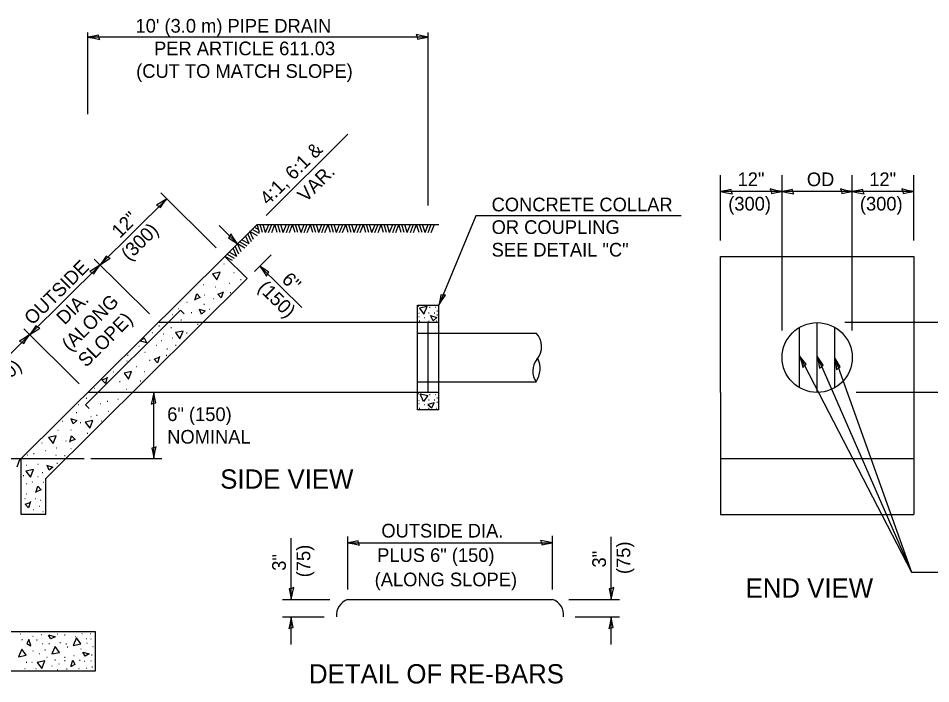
# Model space of a CAD drawing. Extents: x 100768 to 101448, y 100037 to 100477.
# Drawn here: x 100845.9 to 100991.6, y 100239.6 to 100345.8 of the extents above; entities that cross this region are included whole.
import ezdxf

# ---------------------------------------------------------------- set-up
doc = ezdxf.new("R2010")
doc.units = 0
for name, color, linetype in [('Design_PR_Roadway Dimensions', 7, 'Continuous'), ('Design_PR_Roadway Notes', 7, 'Continuous'), ('Drainage_PR_Adjustment Items', 7, 'Continuous'), ('Landscaping_Elements', 7, 'Continuous'), ('Level 35', 7, 'Continuous'), ('Level 37', 7, 'Continuous'), ('Level 43', 7, 'Continuous'), ('Level 49', 7, 'Continuous'), ('Level 53', 7, 'Continuous'), ('Sheets_General Details', 7, 'Continuous')]:
    doc.layers.add(name, color=color, linetype=linetype)

msp = doc.modelspace()

# ---------------------------------------------------------------- linework, layer by layer
at = {"layer": 'Design_PR_Roadway Notes'}
for p, q in [((100885.45, 100314.35), (100898.49, 100327.29)), ((100918.93, 100314.28), (100913, 100300)), ((100951.72, 100314.28), (100918.93, 100314.28)), ((100970.61, 100291.94), (100988.49, 100257.37)), ((100973.42, 100291.85), (100988.49, 100257.37)), ((100976.22, 100291.62), (100988.49, 100257.37)), ((100988.49, 100257.37), (101021.97, 100257.37))]:
    msp.add_line(p, q, dxfattribs=at)
for points in [[(100914.1, 100301.61), (100913.7, 100301.6), (100913.35, 100301.68), (100913.21, 100300.95), (100913, 100300), (100913.56, 100300.87)], [(100971.13, 100290.08), (100971.39, 100290.38), (100971.67, 100290.59), (100971.2, 100291.18), (100970.61, 100291.94), (100970.92, 100290.96)], [(100973.81, 100289.95), (100974.09, 100290.24), (100974.38, 100290.43), (100973.95, 100291.05), (100973.42, 100291.85), (100973.65, 100290.85)], [(100976.49, 100289.7), (100976.78, 100289.97), (100977.09, 100290.15), (100976.7, 100290.79), (100976.22, 100291.62), (100976.39, 100290.61)]]:
    msp.add_lwpolyline(points, close=True, dxfattribs=at)
at = {"layer": 'Drainage_PR_Adjustment Items'}
for points in [[(100876.88, 100305.02), (100877.58, 100304.07), (100878.1, 100305.28)], [(100909.92, 100299.52), (100910.63, 100298.56), (100911.14, 100299.78)], [(100870.97, 100295.62), (100871.68, 100294.66), (100872.19, 100295.88)], [(100862.75, 100289.15), (100863.45, 100288.19), (100863.97, 100289.4)], [(100911.27, 100285.61), (100910.57, 100284.65), (100910.05, 100285.86)], [(100856.57, 100281.33), (100857.28, 100280.37), (100857.79, 100281.58)], [(100850.72, 100278.9), (100851.43, 100277.94), (100851.94, 100279.16)], [(100847.09, 100273.52), (100847.8, 100272.56), (100848.31, 100273.78)], [(100855.86, 100245.92), (100855.16, 100246.88), (100854.64, 100245.67)], [(100847.13, 100244.14), (100846.42, 100245.1), (100845.91, 100243.88)], [(100852.47, 100244.57), (100851.76, 100245.53), (100851.25, 100244.32)], [(100848.9, 100242.98), (100849.61, 100242.02), (100850.12, 100243.24)]]:
    msp.add_lwpolyline(points, close=True, dxfattribs=at)
at = {"layer": 'Landscaping_Elements'}
for p, q in [((100884.4, 100311.44), (100883.19, 100312.1)), ((100884.26, 100312.03), (100883.53, 100312.44)), ((100884.39, 100311.6), (100884.01, 100312.91)), ((100884.87, 100311.6), (100884.49, 100312.91)), ((100885.34, 100311.6), (100884.97, 100312.91)), ((100885.34, 100311.6), (100885.85, 100312.91)), ((100885.84, 100311.6), (100886.34, 100312.91)), ((100886.33, 100311.6), (100886.84, 100312.91)), ((100887.22, 100311.6), (100886.84, 100312.91)), ((100887.69, 100311.6), (100887.32, 100312.91)), ((100888.18, 100311.6), (100887.79, 100312.91)), ((100888.18, 100311.6), (100888.68, 100312.91)), ((100888.67, 100311.6), (100889.17, 100312.91)), ((100889.16, 100311.6), (100889.67, 100312.91)), ((100890.05, 100311.6), (100889.67, 100312.91)), ((100890.52, 100311.6), (100890.15, 100312.91)), ((100891.01, 100311.6), (100890.62, 100312.91)), ((100891.01, 100311.6), (100891.51, 100312.91)), ((100891.5, 100311.6), (100892, 100312.91)), ((100891.99, 100311.6), (100892.5, 100312.91)), ((100892.88, 100311.6), (100892.5, 100312.91)), ((100893.36, 100311.6), (100892.97, 100312.91)), ((100893.83, 100311.6), (100893.46, 100312.91)), ((100893.83, 100311.6), (100894.34, 100312.91)), ((100894.33, 100311.6), (100894.83, 100312.91)), ((100894.82, 100311.6), (100895.33, 100312.91)), ((100895.71, 100311.6), (100895.33, 100312.91)), ((100896.19, 100311.6), (100895.8, 100312.91)), ((100896.66, 100311.6), (100896.29, 100312.91)), ((100896.66, 100311.6), (100897.17, 100312.91)), ((100897.16, 100311.6), (100897.66, 100312.91)), ((100897.65, 100311.6), (100898.15, 100312.91)), ((100898.54, 100311.6), (100898.15, 100312.91)), ((100899.01, 100311.6), (100898.64, 100312.91)), ((100899.49, 100311.6), (100899.11, 100312.91)), ((100899.49, 100311.6), (100900, 100312.91)), ((100899.99, 100311.6), (100900.49, 100312.91)), ((100900.48, 100311.6), (100900.98, 100312.91)), ((100901.36, 100311.6), (100900.98, 100312.91)), ((100901.84, 100311.6), (100901.47, 100312.91)), ((100902.32, 100311.6), (100901.94, 100312.91)), ((100902.32, 100311.6), (100902.83, 100312.91)), ((100902.82, 100311.6), (100903.32, 100312.91)), ((100903.31, 100311.6), (100903.81, 100312.91)), ((100904.19, 100311.6), (100903.81, 100312.91)), ((100904.67, 100311.6), (100904.29, 100312.91)), ((100905.15, 100311.6), (100904.77, 100312.91)), ((100905.15, 100311.6), (100905.66, 100312.91)), ((100905.65, 100311.6), (100906.15, 100312.91)), ((100906.14, 100311.6), (100906.64, 100312.91)), ((100907.02, 100311.6), (100906.64, 100312.91)), ((100907.5, 100311.6), (100907.12, 100312.91)), ((100907.98, 100311.6), (100907.6, 100312.91)), ((100907.98, 100311.6), (100908.49, 100312.91)), ((100908.47, 100311.6), (100908.98, 100312.91)), ((100908.97, 100311.6), (100909.47, 100312.91)), ((100909.85, 100311.6), (100909.47, 100312.91)), ((100910.33, 100311.6), (100909.95, 100312.91)), ((100910.81, 100311.6), (100910.43, 100312.91)), ((100910.81, 100311.6), (100911.32, 100312.91)), ((100911.3, 100311.6), (100911.81, 100312.91)), ((100911.8, 100311.6), (100912.3, 100312.91)), ((100882.74, 100309.79), (100881.53, 100310.45)), ((100882.74, 100309.79), (100882.15, 100311.07)), ((100883.08, 100310.14), (100882.51, 100311.42)), ((100883.43, 100310.48), (100882.85, 100311.77)), ((100884.06, 100311.1), (100882.85, 100311.77)), ((100880.74, 100307.8), (100880.16, 100309.09)), ((100881.09, 100308.15), (100880.5, 100309.44)), ((100881.43, 100308.5), (100880.85, 100309.78)), ((100882.06, 100309.12), (100880.85, 100309.78)), ((100882.4, 100309.45), (100881.19, 100310.12)), ((100880.06, 100307.13), (100878.86, 100307.8)), ((100880.4, 100307.47), (100879.19, 100308.13)), ((100880.74, 100307.8), (100879.53, 100308.47)), ((100845.67, 100274.2), (100846.17, 100275.51))]:
    msp.add_line(p, q, dxfattribs=at)
at = {"layer": 'Level 35'}
for p, q in [((100846.33, 100275.51), (100878.86, 100307.8)), ((100878.86, 100307.8), (100882.42, 100304.26)), ((100958, 100307.8), (100988.84, 100307.8)), ((100958, 100286.09), (100958, 100307.8)), ((100988.84, 100307.8), (100988.84, 100286.09)), ((100850.25, 100272.32), (100882.42, 100304.26)), ((100909.63, 100283.3), (100909.63, 100300)), ((100909.63, 100300), (100913, 100300)), ((100913, 100283.3), (100913, 100300)), ((100913, 100297.22), (100868.2, 100297.22)), ((100911.32, 100286.09), (100911.32, 100297.22)), ((100970.61, 100286.83), (100970.61, 100296.48)), ((100973.42, 100286.09), (100973.42, 100297.22)), ((100976.22, 100286.83), (100976.22, 100296.48)), ((100909.63, 100295.55), (100928.54, 100295.55)), ((100909.63, 100287.76), (100928.54, 100287.76)), ((100913, 100286.09), (100856.98, 100286.09)), ((100958, 100286.09), (100958, 100266.6)), ((100988.84, 100286.09), (100988.84, 100266.6)), ((100913, 100283.3), (100909.63, 100283.3)), ((100846.33, 100266.6), (100846.33, 100275.51)), ((100958, 100275.51), (100988.84, 100275.51)), ((100850.25, 100266.6), (100850.25, 100272.32)), ((100850.25, 100266.6), (100846.33, 100266.6)), ((100958, 100266.6), (100988.84, 100266.6))]:
    msp.add_line(p, q, dxfattribs=at)
msp.add_lwpolyline([(100842.32, 100247.9), (100858.12, 100247.9), (100858.12, 100241.59), (100842.32, 100241.59)], close=True, dxfattribs=at)
msp.add_ellipse((100973.42, 100291.65), major_axis=(5.61, 0), ratio=0.992633, dxfattribs=at)
for centre, major_axis, start_param, end_param in [((100926.24, 100293.38), (-3.18, 0), 2.445693, 3.902499), ((100925.26, 100289.9), (-3.92, 0), 2.559325, 3.576736), ((100931.17, 100289.46), (-3.15, 0), 5.630454, 6.86016)]:
    msp.add_ellipse(centre, major_axis=major_axis, ratio=0.992633, start_param=start_param, end_param=end_param, dxfattribs=at)
at = {"layer": 'Level 37'}
msp.add_line((100834.85, 100275.51), (100856.37, 100275.51), dxfattribs=at)
at = {"layer": 'Level 43'}
for p, q in [((100856.98, 100330.52), (100856.98, 100343.52)), ((100911.32, 100342.81), (100856.98, 100342.81)), ((100911.32, 100315.94), (100911.32, 100343.52)), ((100958, 100310.34), (100958, 100320.76)), ((100967.81, 100295.96), (100967.81, 100320.76)), ((100979.03, 100295.96), (100979.03, 100320.76)), ((100988.84, 100310.34), (100988.84, 100320.76)), ((100868.65, 100317.93), (100877.48, 100309.17)), ((100967.81, 100318.16), (100958, 100318.16)), ((100979.03, 100318.16), (100967.81, 100318.16)), ((100988.84, 100318.16), (100979.03, 100318.16)), ((100869.57, 100317.01), (100858.92, 100306.44)), ((100877.92, 100312.72), (100880.86, 100309.79)), ((100883.59, 100305.41), (100886.27, 100308.07)), ((100858.92, 100306.44), (100847.7, 100295.3)), ((100857.99, 100307.35), (100866.82, 100298.6)), ((100884.43, 100306.25), (100891.12, 100299.62)), ((100846.78, 100296.22), (100855.6, 100287.46)), ((101007.07, 100297.22), (100977.81, 100297.22)), ((100847.7, 100295.3), (100837.05, 100284.72)), ((100867.51, 100275.51), (100867.51, 100286.09)), ((101007.07, 100286.09), (100979.66, 100286.09)), ((100857.44, 100275.51), (100868.77, 100275.51)), ((100889.44, 100253.01), (100889.44, 100262.79)), ((100898.46, 100254.59), (100898.46, 100263.09)), ((100931.16, 100254.59), (100931.16, 100263.16)), ((100940.54, 100253.01), (100940.54, 100263.01)), ((100898.46, 100262.06), (100931.16, 100262.06)), ((100888.05, 100253.01), (100895.62, 100253.01)), ((100933.75, 100253.01), (100941.87, 100253.01)), ((100888.05, 100250.25), (100894.7, 100250.25)), ((100889.45, 100245.83), (100889.45, 100250.26)), ((100934.76, 100250.25), (100941.87, 100250.25)), ((100940.54, 100245.83), (100940.54, 100250.26))]:
    msp.add_line(p, q, dxfattribs=at)
for points in [[(100858.88, 100342.41), (100858.73, 100342.77), (100858.67, 100343.12), (100857.93, 100342.97), (100856.98, 100342.81), (100858, 100342.62)], [(100909.42, 100343.2), (100909.57, 100342.84), (100909.63, 100342.49), (100910.37, 100342.64), (100911.32, 100342.81), (100910.3, 100342.99)], [(100959.9, 100317.76), (100959.74, 100318.13), (100959.68, 100318.48), (100958.95, 100318.32), (100958, 100318.16), (100959.01, 100317.97)], [(100965.91, 100318.56), (100966.06, 100318.19), (100966.12, 100317.84), (100966.86, 100317.99), (100967.81, 100318.16), (100966.8, 100318.34)], [(100969.71, 100317.76), (100969.55, 100318.13), (100969.49, 100318.48), (100968.76, 100318.32), (100967.81, 100318.16), (100968.82, 100317.97)], [(100977.13, 100318.56), (100977.28, 100318.19), (100977.34, 100317.84), (100978.08, 100317.99), (100979.03, 100318.16), (100978.01, 100318.34)], [(100980.93, 100317.76), (100980.77, 100318.13), (100980.71, 100318.48), (100979.98, 100318.32), (100979.03, 100318.16), (100980.04, 100317.97)], [(100986.94, 100318.56), (100987.1, 100318.19), (100987.16, 100317.84), (100987.89, 100317.99), (100988.84, 100318.16), (100987.83, 100318.34)], [(100867.95, 100315.96), (100868.31, 100315.81), (100868.6, 100315.6), (100869.02, 100316.23), (100869.57, 100317.01), (100868.72, 100316.43)], [(100879.79, 100311.41), (100879.65, 100311.05), (100879.44, 100310.76), (100880.07, 100310.35), (100880.86, 100309.79), (100880.27, 100310.64)], [(100860.55, 100307.49), (100860.18, 100307.64), (100859.89, 100307.85), (100859.48, 100307.22), (100858.92, 100306.44), (100859.77, 100307.02)], [(100857.29, 100305.38), (100857.66, 100305.23), (100857.95, 100305.02), (100858.36, 100305.65), (100858.92, 100306.44), (100858.07, 100305.85)], [(100885.5, 100304.63), (100885.65, 100305), (100885.85, 100305.29), (100885.22, 100305.7), (100884.43, 100306.25), (100885.02, 100305.41)], [(100849.33, 100296.36), (100848.96, 100296.51), (100848.67, 100296.71), (100848.26, 100296.08), (100847.7, 100295.3), (100848.55, 100295.88)], [(100846.07, 100294.24), (100846.44, 100294.09), (100846.73, 100293.89), (100847.14, 100294.51), (100847.7, 100295.3), (100846.85, 100294.72)], [(100867.11, 100284.19), (100867.48, 100284.34), (100867.82, 100284.4), (100867.67, 100285.14), (100867.51, 100286.09), (100867.32, 100285.07)], [(100867.9, 100277.41), (100867.54, 100277.25), (100867.19, 100277.2), (100867.34, 100276.46), (100867.51, 100275.51), (100867.69, 100276.52)], [(100900.36, 100261.67), (100900.2, 100262.03), (100900.14, 100262.38), (100899.41, 100262.23), (100898.46, 100262.06), (100899.47, 100261.88)], [(100929.26, 100262.46), (100929.41, 100262.09), (100929.47, 100261.75), (100930.21, 100261.9), (100931.16, 100262.06), (100930.14, 100262.25)], [(100889.84, 100254.91), (100889.48, 100254.76), (100889.13, 100254.7), (100889.28, 100253.96), (100889.45, 100253.01), (100889.63, 100254.03)], [(100940.94, 100254.91), (100940.58, 100254.76), (100940.23, 100254.7), (100940.38, 100253.96), (100940.54, 100253.01), (100940.73, 100254.03)], [(100889.05, 100248.36), (100889.41, 100248.51), (100889.76, 100248.57), (100889.61, 100249.31), (100889.45, 100250.26), (100889.26, 100249.24)], [(100940.15, 100248.36), (100940.51, 100248.51), (100940.86, 100248.57), (100940.71, 100249.31), (100940.54, 100250.26), (100940.36, 100249.24)]]:
    msp.add_lwpolyline(points, close=True, dxfattribs=at)
at = {"layer": 'Level 49'}
for p, q in [((100856.58, 100284.12), (100871.77, 100299.19)), ((100872.36, 100298.6), (100871.77, 100299.19)), ((100857.18, 100283.53), (100856.58, 100284.12)), ((100898.46, 100253.01), (100931.16, 100253.01))]:
    msp.add_line(p, q, dxfattribs=at)
for centre, start_param, end_param in [((100899.31, 100250.52), 5.038247, 6.385041), ((100930.3, 100250.52), 3.039737, 4.386531)]:
    msp.add_ellipse(centre, major_axis=(-2.65, 0), ratio=0.992633, start_param=start_param, end_param=end_param, dxfattribs=at)
at = {"layer": 'Level 53'}
for p, q in [((100878.67, 100306.6), (100878.75, 100306.6)), ((100880.27, 100305.22), (100880.35, 100305.22)), ((100875.44, 100303.29), (100875.52, 100303.29)), ((100879.54, 100303.54), (100879.61, 100303.54)), ((100881.36, 100304.11), (100881.44, 100304.11)), ((100875.54, 100301.67), (100875.62, 100301.67)), ((100877.35, 100302.96), (100877.43, 100302.96)), ((100879.71, 100302.03), (100879.79, 100302.03)), ((100872.78, 100300.49), (100872.86, 100300.49)), ((100875.5, 100300.18), (100875.58, 100300.18)), ((100877.03, 100301.06), (100877.11, 100301.06)), ((100871.44, 100299.49), (100871.52, 100299.49)), ((100873.48, 100298.82), (100873.56, 100298.82)), ((100876.33, 100299.35), (100876.4, 100299.35)), ((100909.76, 100299.85), (100909.83, 100299.85)), ((100909.81, 100298.73), (100909.89, 100298.73)), ((100911.38, 100298.78), (100911.46, 100298.78)), ((100911.53, 100299.69), (100911.61, 100299.69)), ((100912.29, 100298.81), (100912.37, 100298.81)), ((100912.47, 100299.69), (100912.55, 100299.69)), ((100912.72, 100299.1), (100912.79, 100299.1)), ((100870.47, 100298.53), (100870.55, 100298.53)), ((100871.84, 100297.69), (100871.92, 100297.69)), ((100909.81, 100298.21), (100909.89, 100298.21)), ((100909.89, 100297.49), (100909.97, 100297.49)), ((100910.7, 100298.06), (100910.78, 100298.06)), ((100911.38, 100297.48), (100911.46, 100297.48)), ((100912.57, 100297.5), (100912.65, 100297.5)), ((100912.72, 100298.44), (100912.79, 100298.44)), ((100868.32, 100296.69), (100868.4, 100296.69)), ((100870.23, 100296.43), (100870.31, 100296.43)), ((100874.49, 100296.95), (100874.57, 100296.95)), ((100867.29, 100295.66), (100867.36, 100295.66)), ((100868.68, 100294.36), (100868.76, 100294.36)), ((100869.05, 100295.43), (100869.13, 100295.43)), ((100870.43, 100294.77), (100870.51, 100294.77)), ((100872.73, 100295.61), (100872.81, 100295.61)), ((100865.1, 100293.49), (100865.17, 100293.49)), ((100867.92, 100293.6), (100868, 100293.6)), ((100869.59, 100293.03), (100869.67, 100293.03)), ((100870.98, 100293.6), (100871.06, 100293.6)), ((100863.32, 100292.04), (100863.4, 100292.04)), ((100866.06, 100292.52), (100866.13, 100292.52)), ((100869.49, 100292.02), (100869.57, 100292.02)), ((100863.19, 100291.11), (100863.26, 100291.11)), ((100864.72, 100290.2), (100864.79, 100290.2)), ((100866.83, 100291.24), (100866.91, 100291.24)), ((100861.05, 100289.38), (100861.13, 100289.38)), ((100866, 100289.41), (100866.07, 100289.41)), ((100862.03, 100287.82), (100862.11, 100287.82)), ((100865.35, 100287.91), (100865.43, 100287.91)), ((100858.02, 100286.78), (100858.1, 100286.78)), ((100863.07, 100286.61), (100863.15, 100286.61)), ((100909.76, 100285.93), (100909.83, 100285.93)), ((100911.53, 100285.77), (100911.61, 100285.77)), ((100912.47, 100285.77), (100912.55, 100285.77)), ((100855.48, 100284.16), (100855.56, 100284.16)), ((100856.73, 100285.16), (100856.81, 100285.16)), ((100858.98, 100284.32), (100859.06, 100284.32)), ((100860.08, 100284.7), (100860.16, 100284.7)), ((100861.75, 100284.98), (100861.83, 100284.98)), ((100909.81, 100284.81), (100909.89, 100284.81)), ((100909.81, 100284.29), (100909.89, 100284.29)), ((100910.7, 100284.15), (100910.78, 100284.15)), ((100911.38, 100284.87), (100911.46, 100284.87)), ((100912.29, 100284.89), (100912.37, 100284.89)), ((100912.72, 100285.19), (100912.79, 100285.19)), ((100912.72, 100284.52), (100912.79, 100284.52)), ((100855.12, 100282.88), (100855.2, 100282.88)), ((100860.21, 100283.08), (100860.29, 100283.08)), ((100909.89, 100283.57), (100909.97, 100283.57)), ((100911.38, 100283.56), (100911.46, 100283.56)), ((100912.57, 100283.58), (100912.65, 100283.58)), ((100852.86, 100281.49), (100852.94, 100281.49)), ((100855.76, 100281.25), (100855.84, 100281.25)), ((100857.43, 100282.24), (100857.51, 100282.24)), ((100858.38, 100282.45), (100858.45, 100282.45)), ((100859.1, 100281.54), (100859.18, 100281.54)), ((100852.17, 100280.05), (100852.25, 100280.05)), ((100854.24, 100280.1), (100854.31, 100280.1)), ((100853.47, 100278.37), (100853.54, 100278.37)), ((100856.87, 100279.59), (100856.95, 100279.59)), ((100849.61, 100278.02), (100849.69, 100278.02)), ((100851.96, 100277.21), (100852.04, 100277.21)), ((100854.24, 100277.15), (100854.32, 100277.15)), ((100847.34, 100276.13), (100847.42, 100276.13)), ((100848.32, 100276.3), (100848.4, 100276.3)), ((100850.21, 100276.83), (100850.29, 100276.83)), ((100851.84, 100276.05), (100851.91, 100276.05)), ((100853.27, 100275.99), (100853.35, 100275.99)), ((100847.16, 100274.48), (100847.24, 100274.48)), ((100848.97, 100274.62), (100849.05, 100274.62)), ((100852.05, 100274.78), (100852.13, 100274.78)), ((100846.66, 100272.82), (100846.74, 100272.82)), ((100848.97, 100272.66), (100849.04, 100272.66)), ((100849.7, 100273.3), (100849.78, 100273.3)), ((100847.17, 100271.52), (100847.25, 100271.52)), ((100848.08, 100271.8), (100848.16, 100271.8)), ((100849.89, 100271.73), (100849.97, 100271.73)), ((100847.18, 100269.91), (100847.26, 100269.91)), ((100846.89, 100269.12), (100846.96, 100269.12)), ((100848.54, 100269.13), (100848.61, 100269.13)), ((100849.36, 100268.9), (100849.44, 100268.9)), ((100848.22, 100267.4), (100848.3, 100267.4)), ((100849.24, 100267.91), (100849.32, 100267.91)), ((100849.78, 100267.07), (100849.86, 100267.07)), ((100846.17, 100247.51), (100846.24, 100247.51)), ((100846.44, 100246.62), (100846.52, 100246.62)), ((100848.17, 100247.17), (100848.25, 100247.17)), ((100848.79, 100246.55), (100848.87, 100246.55)), ((100849.51, 100247.41), (100849.59, 100247.41)), ((100852.06, 100247.54), (100852.14, 100247.54)), ((100853.25, 100247.39), (100853.33, 100247.39)), ((100854.94, 100247.12), (100855.01, 100247.12)), ((100856, 100247.56), (100856.08, 100247.56)), ((100856.77, 100246.8), (100856.84, 100246.8)), ((100857.39, 100247.59), (100857.46, 100247.59)), ((100857.43, 100246.72), (100857.51, 100246.72)), ((100848.17, 100244.81), (100848.25, 100244.81)), ((100849.74, 100245.98), (100849.81, 100245.98)), ((100850.13, 100244.99), (100850.21, 100244.99)), ((100850.75, 100246), (100850.83, 100246)), ((100852.53, 100246.13), (100852.61, 100246.13)), ((100853.48, 100245.93), (100853.55, 100245.93)), ((100853.69, 100245.48), (100853.77, 100245.48)), ((100855.85, 100245.16), (100855.93, 100245.16)), ((100856.79, 100246.03), (100856.87, 100246.03)), ((100857.76, 100245.53), (100857.84, 100245.53)), ((100849.24, 100244.39), (100849.32, 100244.39)), ((100850.43, 100243.82), (100850.5, 100243.82)), ((100851.71, 100243.38), (100851.79, 100243.38)), ((100853.27, 100243.82), (100853.35, 100243.82)), ((100854.73, 100244.09), (100854.81, 100244.09)), ((100855.65, 100243.35), (100855.73, 100243.35)), ((100857.58, 100244.17), (100857.66, 100244.17)), ((100846.91, 100241.99), (100846.99, 100241.99)), ((100847.13, 100243.03), (100847.21, 100243.03)), ((100848.02, 100243.03), (100848.1, 100243.03)), ((100848.67, 100242.01), (100848.75, 100242.01)), ((100851.22, 100242.43), (100851.3, 100242.43)), ((100852.33, 100242.73), (100852.41, 100242.73)), ((100853.27, 100243.3), (100853.35, 100243.3)), ((100853.57, 100241.94), (100853.65, 100241.94)), ((100855.53, 100241.99), (100855.61, 100241.99)), ((100856.42, 100243.15), (100856.5, 100243.15)), ((100856.74, 100242.06), (100856.82, 100242.06)), ((100857.43, 100243.23), (100857.51, 100243.23)), ((100857.63, 100242.24), (100857.71, 100242.24)), ((100852.13, 100241.86), (100852.21, 100241.86))]:
    msp.add_line(p, q, dxfattribs=at)
for points in [[(100874.08, 100300.82), (100874.37, 100301.83), (100874.91, 100301.24), (100874.13, 100300.94)], [(100878.56, 100302.16), (100878.27, 100301.16), (100877.73, 100301.75), (100878.5, 100302.05)], [(100874.69, 100299.39), (100875.7, 100299.09), (100875.1, 100298.56), (100874.81, 100299.33)], [(100911.7, 100298.36), (100912.7, 100298.06), (100912.11, 100297.53), (100911.7, 100298.36)], [(100866.37, 100293.97), (100865.36, 100294.27), (100865.95, 100294.81), (100866.38, 100293.95)], [(100868.41, 100291.8), (100868.11, 100290.8), (100867.58, 100291.39), (100868.35, 100291.69)], [(100860.06, 100288.49), (100859.77, 100287.49), (100859.23, 100288.08), (100860, 100288.38)], [(100912.28, 100284.44), (100911.27, 100284.15), (100911.87, 100283.61), (100912.28, 100284.44)], [(100854.19, 100281.91), (100855.2, 100281.61), (100854.61, 100281.07), (100854.31, 100281.85)], [(100854.09, 100278.15), (100854.39, 100279.16), (100854.93, 100278.57), (100854.15, 100278.27)], [(100850.36, 100274.47), (100851.37, 100274.17), (100850.78, 100273.64), (100850.48, 100274.41)], [(100848.68, 100270.11), (100848.98, 100271.11), (100849.51, 100270.52), (100848.74, 100270.22)], [(100847.81, 100268.64), (100847.51, 100267.63), (100846.97, 100268.22), (100847.75, 100268.52)], [(100847.87, 100245.65), (100847.58, 100246.65), (100847.24, 100245.99), (100847.87, 100245.64)], [(100850.73, 100247.35), (100851.74, 100247.05), (100851.07, 100246.71), (100850.72, 100247.34)], [(100856.2, 100244.62), (100857.21, 100244.33), (100856.54, 100243.99), (100856.19, 100244.62)], [(100854.28, 100242.31), (100854.58, 100243.32), (100854.92, 100242.65), (100854.29, 100242.3)]]:
    msp.add_lwpolyline(points, dxfattribs=at)
at = {"layer": 'Sheets_General Details'}
for p, q in [((100878.86, 100307.8), (100884.01, 100312.91)), ((100884.01, 100312.91), (100913, 100312.91))]:
    msp.add_line(p, q, dxfattribs=at)

# ---------------------------------------------------------------- texts
at = {"layer": 'Design_PR_Roadway Dimensions'}
for s, p in [("10' (3.0 m) PIPE DRAIN", (100864.59, 100343.52)), ('PER ARTICLE 611.03', (100867.55, 100339.91)), ('(CUT TO MATCH SLOPE)', (100864.69, 100336.3)), ('12"', (100960.71, 100319.02)), ('OD', (100971.77, 100319.01)), ('12"', (100981.73, 100319.02)), ('(300)', (100959.22, 100315.12)), ('(300)', (100980.24, 100315.12)), ('6" (150)', (100869.65, 100281.51)), ('NOMINAL', (100869.65, 100277.9)), ('OUTSIDE DIA.', (100903.84, 100262.91)), ('PLUS 6" (150)', (100903.17, 100259.01)), ('(ALONG SLOPE)', (100902.77, 100255.12))]:
    msp.add_text(s, height=2.185, dxfattribs=at).set_placement(p)
for s, rotation, p in [('12"', 44.7957, (100862.09, 100310.59)), ('(300)', 44.7957, (100863.58, 100306.98)), ('OUTSIDE', 44.7957, (100848.12, 100296.71)), ('6"', 315.2118, (100887.79, 100303.93)), ('(150)', 315.2118, (100883.98, 100302.62)), ('DIA.', 44.7957, (100853.27, 100296.74)), ('(ALONG', 44.7957, (100854.13, 100292.51)), ('SLOPE)', 44.7957, (100856.71, 100289.98)), ('(300)', 44.7957, (100841.71, 100285.26)), ('(75)', 90, (100892.49, 100256.56)), ('(75)', 90, (100943.58, 100257.08)), ('3"', 90, (100888.59, 100257.6)), ('3"', 90, (100939.69, 100258.12))]:
    msp.add_text(s, height=2.185, rotation=rotation, dxfattribs=at).set_placement(p)
at = {"layer": 'Design_PR_Roadway Notes'}
for s, p in [('4:1, 6:1 &', (100885.75, 100315.85)), ('VAR.', (100891.77, 100316.34))]:
    msp.add_text(s, height=2.185, rotation=44.7882, dxfattribs=at).set_placement(p)
for s, height, p in [('CONCRETE COLLAR', 2.185, (100921.44, 100314.99)), ('OR COUPLING', 2.185, (100921.44, 100311.38)), ('SEE DETAIL "C"', 2.185, (100921.44, 100307.77)), ('SIDE VIEW', 3.078, (100878.11, 100270.71)), ('END VIEW', 3.078, (100961.99, 100253.31)), ('DETAIL OF RE-BARS', 3.078, (100892.28, 100239.61))]:
    msp.add_text(s, height=height, dxfattribs=at).set_placement(p)

doc.saveas('drawing.dxf')
